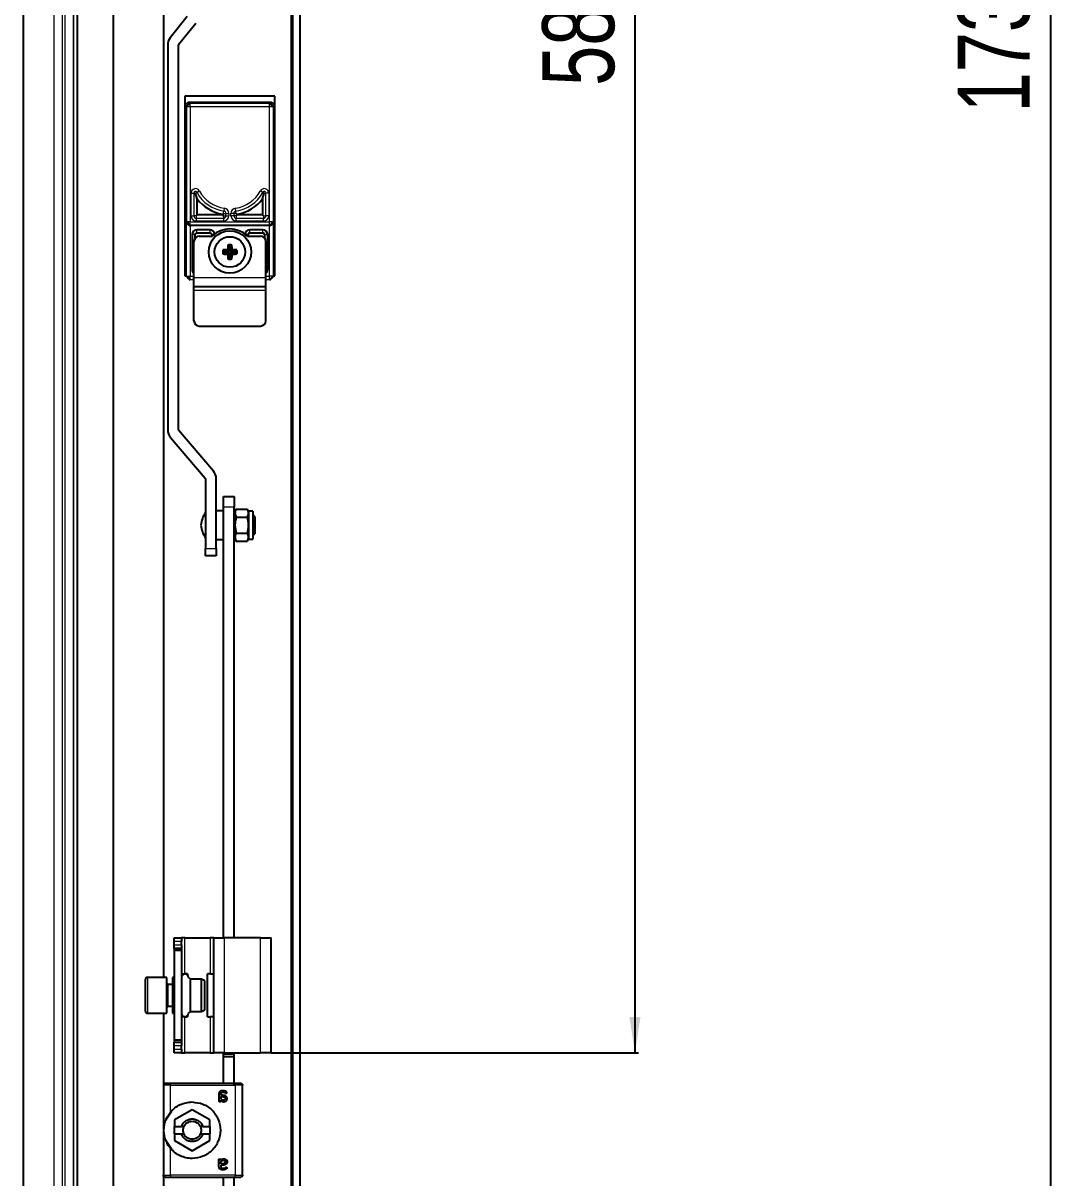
# Model space of a CAD drawing. Header units: millimetres. Extents: x -975 to 2049, y -1447 to 978.
# Drawn here: x 1762.1 to 2049.3, y -500.9 to -179.9 of the extents above; entities that cross this region are included whole.
import ezdxf

# ---------------------------------------------------------------- set-up
doc = ezdxf.new("R2010")
doc.units = ezdxf.units.MM
doc.layers.add('FORMAT', color=7, linetype='Continuous')
doc.styles.add('SLDTEXTSTYLE0', font='TXT', dxfattribs={"width": 0.75})
doc.dimstyles.new('SLDDIMSTYLE0', dxfattribs={"dimtxt": 20, "dimasz": 10, "dimexe": 0, "dimexo": 0.0625, "dimgap": 5, "dimtad": 2, "dimdec": 1, "dimrnd": 1e-09, "dimzin": 12, "dimdsep": 46, "dimtxsty": 'SLDTEXTSTYLE0', "dimsah": 1, "dimcen": 0.09, "dimadec": 0, "dimazin": 3, "dimtfac": 1, "dimtofl": 0, "dimtmove": 0, "dimatfit": 3, "dimfxl": 0, "dimfrac": 2, "dimtolj": 1, "dimtzin": 12, "dimarcsym": 0})

# ---------------------------------------------------------------- blocks, each defined once
blk = doc.blocks.new('_D_8')
at = {"layer": 'FORMAT'}
for p, q in [((1831.15, 690.82), (2048.76, 690.82)), ((2047.76, 690.82), (2047.76, -1041.18)), ((1831.15, -1041.18), (2048.76, -1041.18))]:
    blk.add_line(p, q, dxfattribs=at)
for points in [[(2047.76, 690.82), (2046.22, 680.82), (2049.29, 680.82)], [(2047.76, -1041.18), (2049.29, -1031.18), (2046.22, -1031.18)]]:
    blk.add_solid(points, dxfattribs=at)
at = {"layer": 'FORMAT', "insert": (2021.97, -204.74), "char_height": 20, "attachment_point": 1, "rotation": 90, "style": 'SLDTEXTSTYLE0'}
blk.add_mtext('1732', dxfattribs=at)
blk = doc.blocks.new('_D_11')
at = {"layer": 'FORMAT'}
for p, q in [((1831.15, 115.82), (1933.26, 115.82)), ((1932.26, 115.82), (1932.26, -466.18)), ((1831.15, -466.18), (1933.26, -466.18))]:
    blk.add_line(p, q, dxfattribs=at)
for points in [[(1932.26, 115.82), (1930.72, 105.82), (1933.8, 105.82)], [(1932.26, -466.18), (1933.8, -456.18), (1930.72, -456.18)]]:
    blk.add_solid(points, dxfattribs=at)
at = {"layer": 'FORMAT', "insert": (1906.48, -197.35), "char_height": 20, "attachment_point": 1, "rotation": 90, "style": 'SLDTEXTSTYLE0'}
blk.add_mtext('582', dxfattribs=at)

msp = doc.modelspace()

# ---------------------------------------------------------------- linework, layer by layer
at = {"color": 8, "linetype": 'Continuous', "lineweight": 18}
for p, q in [((1836.54, 799.72), (1836.54, -1150.08)), ((1776.04, 738.72), (1776.04, -1089.08)), ((1776.14, 738.82), (1776.14, -1089.18)), ((1773.04, 735.72), (1773.04, -1086.08)), ((1773.73, 736.41), (1773.73, -1086.77)), ((1770.73, 733.41), (1770.73, -1083.77)), ((1808.32, -201.86), (1808.62, -202.16)), ((1808.62, -202.16), (1830.66, -202.16)), ((1830.66, -202.16), (1830.96, -201.86)), ((1807.62, -203.16), (1807.32, -202.86)), ((1807.62, -235.18), (1807.62, -203.16)), ((1808.62, -203.16), (1808.62, -235.18)), ((1830.66, -203.16), (1808.62, -203.16)), ((1830.66, -235.18), (1830.66, -203.16)), ((1831.96, -202.86), (1831.66, -203.16)), ((1831.66, -203.16), (1831.66, -235.18)), ((1808.83, -233.48), (1808.83, -227.18)), ((1808.83, -227.18), (1809.63, -227.18)), ((1809.63, -227.18), (1809.63, -233.48)), ((1810.09, -227.18), (1809.63, -227.18)), ((1810.09, -227.18), (1810.5, -226.96)), ((1811.2, -226.58), (1810.5, -226.96)), ((1828.79, -226.96), (1828.08, -226.58)), ((1829.19, -227.18), (1828.79, -226.96)), ((1829.19, -227.18), (1829.65, -227.18)), ((1830.45, -227.18), (1829.65, -227.18)), ((1829.65, -233.48), (1829.65, -227.18)), ((1830.45, -227.18), (1830.45, -233.48)), ((1808.83, -233.48), (1809.63, -233.48)), ((1810.29, -233.48), (1809.63, -233.48)), ((1810.29, -233.48), (1810.29, -234.14)), ((1810.29, -234.14), (1810.29, -234.94)), ((1810.29, -234.14), (1817.89, -234.14)), ((1817.89, -232.81), (1817.98, -232.16)), ((1817.89, -232.81), (1818.55, -232.81)), ((1817.89, -233.48), (1817.89, -234.14)), ((1817.89, -233.48), (1818.55, -233.48)), ((1817.89, -234.14), (1817.89, -234.94)), ((1818.09, -231.36), (1817.98, -232.16)), ((1818.55, -232.81), (1819.35, -232.81)), ((1818.55, -233.48), (1818.55, -232.81)), ((1818.55, -233.48), (1819.35, -233.48)), ((1819.35, -232.81), (1819.35, -233.48)), ((1819.93, -233.48), (1819.93, -232.81)), ((1820.73, -232.81), (1819.93, -232.81)), ((1820.73, -233.48), (1819.93, -233.48)), ((1820.73, -232.81), (1820.73, -233.48)), ((1821.39, -232.81), (1820.73, -232.81)), ((1821.39, -233.48), (1820.73, -233.48)), ((1821.3, -232.16), (1821.19, -231.36)), ((1821.39, -232.81), (1821.3, -232.16)), ((1821.39, -233.48), (1821.39, -234.14)), ((1821.39, -234.94), (1821.39, -234.14)), ((1821.39, -234.14), (1828.99, -234.14)), ((1828.99, -233.48), (1828.99, -234.14)), ((1828.99, -233.48), (1829.65, -233.48)), ((1828.99, -234.94), (1828.99, -234.14)), ((1830.45, -233.48), (1829.65, -233.48)), ((1807.59, -235.18), (1807.62, -235.18)), ((1807.59, -250.23), (1807.59, -235.18)), ((1808.59, -236.18), (1808.59, -250.23)), ((1808.62, -235.18), (1830.66, -235.18)), ((1817.89, -234.94), (1810.29, -234.94)), ((1810.44, -238.25), (1810.44, -237.38)), ((1814.14, -238.25), (1814.14, -237.38)), ((1828.99, -234.94), (1821.39, -234.94)), ((1825.14, -238.25), (1825.14, -237.38)), ((1828.84, -238.25), (1828.84, -237.38)), ((1830.69, -250.23), (1830.69, -236.18)), ((1831.66, -235.18), (1831.69, -235.18)), ((1831.69, -235.18), (1831.69, -250.23)), ((1810.01, -238.68), (1809.14, -238.68)), ((1814.58, -238.68), (1815.25, -238.68)), ((1824.71, -238.68), (1824.03, -238.68)), ((1829.28, -238.68), (1830.14, -238.68)), ((1807.36, -250.46), (1807.59, -250.23)), ((1808.59, -250.23), (1809.64, -250.23)), ((1809.64, -248.38), (1809.14, -248.38)), ((1829.64, -248.38), (1830.14, -248.38)), ((1829.64, -250.23), (1830.69, -250.23)), ((1831.69, -250.23), (1831.92, -250.46)), ((1808.59, -251.23), (1808.36, -251.46)), ((1809.64, -251.23), (1808.59, -251.23)), ((1809.64, -250.63), (1829.64, -250.63)), ((1830.69, -251.23), (1829.64, -251.23)), ((1830.92, -251.46), (1830.69, -251.23)), ((1809.64, -254.13), (1829.64, -254.13)), ((1820.84, -314.48), (1817.84, -314.48)), ((1812.84, -325.98), (1815.84, -325.98)), ((1806.14, -435.18), (1804.14, -435.18)), ((1804.14, -436.18), (1806.14, -436.18)), ((1807.14, -444.18), (1807.14, -434.18)), ((1814.14, -434.18), (1814.14, -444.18)), ((1818.14, -466.18), (1818.14, -434.18)), ((1828.14, -466.18), (1828.14, -434.18)), ((1796.74, -445.18), (1796.74, -455.18)), ((1802.39, -447.18), (1802.39, -448.65)), ((1802.39, -448.65), (1802.39, -453.18)), ((1807.14, -466.18), (1807.14, -456.18)), ((1814.14, -456.18), (1814.14, -466.18)), ((1806.14, -464.18), (1804.14, -464.18)), ((1804.14, -465.18), (1806.14, -465.18)), ((1820.84, -466.64), (1817.84, -466.64)), ((1803.14, -482.62), (1803.14, -475.18)), ((1803.14, -475.18), (1821.14, -475.18)), ((1821.14, -475.18), (1821.14, -500.18)), ((1809.14, -490.18), (1809.14, -490.83)), ((1803.14, -500.18), (1803.14, -492.74)), ((1821.14, -500.18), (1803.14, -500.18))]:
    msp.add_line(p, q, dxfattribs=at)
at = {"color": 7, "linetype": 'Continuous', "lineweight": 25}
for p, q in [((1837.14, -1152.68), (1837.14, 802.32)), ((1839.14, -1152.68), (1839.14, 802.32)), ((1787.14, 769.32), (1787.14, -1119.68)), ((1777.14, 739.82), (1777.14, -1090.18)), ((1762.14, 724.82), (1762.14, -1075.18)), ((1801.14, 94.82), (1801.14, -445.18)), ((1807.8, -178.04), (1803.04, -184.01)), ((1805.38, -185.88), (1810.14, -179.91)), ((1802.34, -186), (1802.34, -292.98)), ((1805.34, -292.98), (1805.34, -186)), ((1832.14, -200.18), (1807.14, -200.18)), ((1807.14, -200.18), (1807.14, -250.18)), ((1808.32, -201.86), (1830.96, -201.86)), ((1832.14, -250.18), (1832.14, -200.18)), ((1807.32, -250.18), (1807.32, -202.86)), ((1831.96, -202.86), (1831.96, -250.18)), ((1810.54, -228.74), (1810.09, -227.18)), ((1828.74, -228.74), (1829.19, -227.18)), ((1810.54, -233.23), (1810.54, -228.74)), ((1828.74, -228.74), (1828.74, -233.23)), ((1810.54, -233.23), (1810.29, -233.48)), ((1817.64, -233.23), (1810.54, -233.23)), ((1817.64, -233.03), (1817.89, -232.81)), ((1817.64, -233.03), (1817.64, -233.23)), ((1817.64, -233.23), (1817.89, -233.48)), ((1821.64, -233.03), (1821.39, -232.81)), ((1821.64, -233.23), (1821.39, -233.48)), ((1821.64, -233.23), (1821.64, -233.03)), ((1828.74, -233.23), (1821.64, -233.23)), ((1828.74, -233.23), (1828.99, -233.48)), ((1808.61, -236.18), (1808.59, -236.18)), ((1808.62, -236.18), (1808.61, -236.18)), ((1830.66, -236.18), (1808.62, -236.18)), ((1814.14, -237.38), (1810.44, -237.38)), ((1828.84, -237.38), (1825.14, -237.38)), ((1830.67, -236.18), (1830.66, -236.18)), ((1830.69, -236.18), (1830.67, -236.18)), ((1809.14, -238.68), (1809.14, -248.38)), ((1809.64, -250.63), (1809.64, -240.63)), ((1810.01, -239.65), (1810.01, -238.68)), ((1810.44, -238.25), (1814.14, -238.25)), ((1811.14, -239.13), (1814.74, -239.13)), ((1814.58, -238.68), (1814.58, -239.13)), ((1824.54, -239.13), (1828.14, -239.13)), ((1824.71, -239.13), (1824.71, -238.68)), ((1825.14, -238.25), (1828.84, -238.25)), ((1829.28, -238.68), (1829.28, -239.65)), ((1829.64, -250.63), (1829.64, -240.63)), ((1830.14, -248.38), (1830.14, -238.68)), ((1818.08, -243.42), (1817.72, -242.98)), ((1818.08, -243.64), (1817.72, -244.08)), ((1819.53, -243.42), (1818.08, -243.42)), ((1818.08, -243.64), (1819.53, -243.64)), ((1819.53, -243.42), (1819.01, -242.9)), ((1819.53, -243.64), (1819.01, -244.16)), ((1819.53, -241.97), (1819.09, -241.61)), ((1819.53, -241.97), (1819.53, -243.42)), ((1819.53, -243.64), (1819.53, -245.09)), ((1819.75, -241.97), (1820.19, -241.61)), ((1819.75, -243.42), (1819.75, -241.97)), ((1819.75, -243.42), (1820.27, -242.9)), ((1821.2, -243.42), (1819.75, -243.42)), ((1819.75, -243.64), (1820.27, -244.16)), ((1819.75, -243.64), (1821.2, -243.64)), ((1819.75, -245.09), (1819.75, -243.64)), ((1821.2, -243.42), (1821.56, -242.98)), ((1821.2, -243.64), (1821.56, -244.08)), ((1819.53, -245.09), (1819.09, -245.45)), ((1819.75, -245.09), (1820.19, -245.45)), ((1807.14, -250.18), (1807.36, -250.18)), ((1831.92, -250.18), (1832.14, -250.18)), ((1809.64, -253.13), (1809.64, -250.63)), ((1809.64, -253.13), (1829.64, -253.13)), ((1809.64, -254.13), (1809.64, -253.13)), ((1829.64, -253.13), (1829.64, -250.63)), ((1829.64, -254.13), (1829.64, -253.13)), ((1809.64, -262.63), (1809.64, -254.13)), ((1829.64, -262.63), (1829.64, -254.13)), ((1811.14, -264.13), (1828.14, -264.13)), ((1803.1, -295.06), (1812.79, -306.42)), ((1815.08, -304.48), (1805.39, -293.11)), ((1812.84, -306.55), (1812.84, -325.98)), ((1815.84, -325.98), (1815.84, -306.55)), ((1817.84, -311.48), (1820.84, -311.48)), ((1817.84, -314.48), (1817.84, -311.48)), ((1817.84, -434.18), (1817.84, -314.48)), ((1820.84, -311.48), (1820.84, -314.48)), ((1820.84, -434.18), (1820.84, -314.48)), ((1817.84, -315.48), (1815.84, -315.48)), ((1821.04, -316.53), (1820.84, -316.53)), ((1821.39, -315.03), (1821.04, -315.63)), ((1821.04, -315.63), (1821.04, -323.33)), ((1821.39, -315.03), (1824.49, -315.03)), ((1821.39, -317.26), (1824.49, -317.26)), ((1824.84, -315.63), (1824.49, -315.03)), ((1826.04, -315.63), (1824.84, -315.63)), ((1824.84, -315.63), (1824.84, -323.33)), ((1826.04, -315.63), (1826.04, -323.33)), ((1826.54, -317.03), (1826.04, -316.53)), ((1826.54, -317.03), (1826.54, -321.93)), ((1815.84, -323.48), (1817.84, -323.48)), ((1820.84, -322.43), (1821.04, -322.43)), ((1821.04, -323.33), (1821.39, -323.93)), ((1821.39, -321.71), (1824.49, -321.71)), ((1821.39, -323.93), (1824.49, -323.93)), ((1824.49, -323.93), (1824.84, -323.33)), ((1824.84, -323.33), (1826.04, -323.33)), ((1826.04, -322.43), (1826.54, -321.93)), ((1812.84, -327.98), (1812.84, -325.98)), ((1815.84, -325.98), (1815.84, -327.98)), ((1815.84, -327.98), (1812.84, -327.98)), ((1804.14, -434.18), (1806.14, -434.18)), ((1804.14, -435.18), (1804.14, -434.18)), ((1804.14, -436.18), (1804.14, -435.18)), ((1804.14, -437.18), (1804.14, -436.18)), ((1806.14, -434.18), (1806.14, -435.18)), ((1807.14, -434.18), (1806.14, -434.18)), ((1806.14, -436.18), (1806.14, -435.18)), ((1806.14, -436.18), (1806.14, -437.18)), ((1807.14, -434.18), (1814.14, -434.18)), ((1815.14, -434.18), (1814.14, -434.18)), ((1815.14, -434.18), (1818.14, -434.18)), ((1815.14, -466.18), (1815.14, -434.18)), ((1828.14, -434.18), (1818.14, -434.18)), ((1828.14, -434.18), (1831.14, -434.18)), ((1831.14, -466.18), (1831.14, -434.18)), ((1806.14, -437.18), (1804.14, -437.18)), ((1804.14, -437.18), (1804.14, -437.68)), ((1806.14, -437.68), (1804.14, -437.68)), ((1804.14, -437.68), (1804.14, -462.68)), ((1806.14, -437.18), (1806.14, -437.68)), ((1806.14, -437.68), (1806.14, -462.68)), ((1796.14, -454.58), (1796.14, -445.78)), ((1802.14, -445.18), (1796.74, -445.18)), ((1802.14, -455.18), (1802.14, -445.18)), ((1804.14, -445.18), (1803.64, -445.18)), ((1803.64, -445.18), (1803.64, -446.39)), ((1806.14, -444.18), (1807.14, -444.18)), ((1807.84, -444.18), (1807.14, -444.18)), ((1807.84, -444.18), (1807.84, -444.63)), ((1811.77, -445.68), (1808.64, -445.68)), ((1808.64, -454.68), (1808.64, -445.68)), ((1812.64, -446.18), (1811.77, -445.68)), ((1811.77, -454.68), (1811.77, -445.68)), ((1812.64, -454.18), (1812.64, -446.18)), ((1813.44, -456.18), (1813.44, -444.18)), ((1814.14, -444.18), (1813.44, -444.18)), ((1814.14, -444.18), (1815.14, -444.18)), ((1803.64, -447.18), (1802.39, -447.18)), ((1803.64, -446.39), (1803.64, -455.18)), ((1796.74, -455.18), (1802.14, -455.18)), ((1801.14, -455.18), (1801.14, -475.01)), ((1802.39, -453.18), (1803.64, -453.18)), ((1803.64, -455.18), (1804.14, -455.18)), ((1807.84, -455.73), (1807.84, -456.18)), ((1808.64, -454.68), (1811.77, -454.68)), ((1811.77, -454.68), (1812.64, -454.18)), ((1807.14, -456.18), (1806.14, -456.18)), ((1807.14, -456.18), (1807.84, -456.18)), ((1813.44, -456.18), (1814.14, -456.18)), ((1815.14, -456.18), (1814.14, -456.18)), ((1806.14, -462.68), (1804.14, -462.68)), ((1804.14, -462.68), (1804.14, -463.18)), ((1804.14, -464.18), (1804.14, -463.18)), ((1804.14, -463.18), (1806.14, -463.18)), ((1804.14, -465.18), (1804.14, -464.18)), ((1804.14, -466.18), (1804.14, -465.18)), ((1806.14, -462.68), (1806.14, -463.18)), ((1806.14, -463.18), (1806.14, -464.18)), ((1806.14, -465.18), (1806.14, -464.18)), ((1806.14, -465.18), (1806.14, -466.18)), ((1806.14, -466.18), (1804.14, -466.18)), ((1806.14, -466.18), (1807.14, -466.18)), ((1814.14, -466.18), (1807.14, -466.18)), ((1814.14, -466.18), (1815.14, -466.18)), ((1818.14, -466.18), (1815.14, -466.18)), ((1817.84, -466.64), (1817.84, -466.18)), ((1817.84, -467.14), (1817.84, -466.64)), ((1817.84, -467.14), (1820.84, -467.14)), ((1817.84, -474.68), (1817.84, -467.14)), ((1818.14, -466.18), (1828.14, -466.18)), ((1820.84, -466.64), (1820.84, -466.18)), ((1820.84, -467.14), (1820.84, -466.64)), ((1820.84, -474.98), (1820.84, -467.14)), ((1831.14, -466.18), (1828.14, -466.18)), ((1821.14, -474.68), (1803.14, -474.68)), ((1821.74, -474.68), (1821.49, -474.68)), ((1801.14, -475.18), (1801.14, -500.18)), ((1816.58, -477.72), (1816.58, -479.59)), ((1817.11, -477.97), (1817.11, -477.76)), ((1817.49, -477.97), (1817.11, -477.97)), ((1823.14, -500.18), (1823.14, -475.18)), ((1817.04, -479.59), (1817.04, -479.31)), ((1817.11, -478.33), (1817.54, -478.33)), ((1817.11, -478.92), (1817.11, -478.33)), ((1801.97, -484.55), (1803.48, -482.3)), ((1809.14, -481.97), (1804.19, -484.82)), ((1814.09, -484.82), (1809.14, -481.97)), ((1804.19, -484.82), (1804.19, -486.68)), ((1804.19, -486.68), (1806.15, -486.68)), ((1804.19, -488.68), (1804.19, -486.68)), ((1806.85, -486.68), (1806.15, -486.68)), ((1812.13, -486.68), (1811.43, -486.68)), ((1812.13, -486.68), (1814.09, -486.68)), ((1814.09, -486.68), (1814.09, -484.82)), ((1814.09, -486.68), (1814.09, -488.68)), ((1803.48, -493.06), (1801.97, -490.81)), ((1804.19, -488.68), (1804.19, -490.54)), ((1804.19, -488.68), (1806.15, -488.68)), ((1804.19, -490.54), (1809.14, -493.4)), ((1806.15, -488.68), (1806.85, -488.68)), ((1809.14, -493.4), (1814.09, -490.54)), ((1811.43, -488.68), (1812.13, -488.68)), ((1812.13, -488.68), (1814.09, -488.68)), ((1814.09, -490.54), (1814.09, -488.68)), ((1816.58, -497.64), (1816.58, -495.77)), ((1817.04, -495.77), (1817.04, -496.05)), ((1817.11, -497.03), (1817.11, -496.45)), ((1817.54, -497.03), (1817.11, -497.03)), ((1817.49, -497.39), (1817.11, -497.39)), ((1817.11, -497.39), (1817.11, -497.61)), ((1801.14, -500.36), (1801.14, -1020.18)), ((1803.14, -500.68), (1821.14, -500.68)), ((1817.84, -1009.18), (1817.84, -500.68)), ((1820.84, -1009.18), (1820.84, -500.68)), ((1821.49, -500.68), (1821.74, -500.68))]:
    msp.add_line(p, q, dxfattribs=at)
for radius in [5.9, 4.25]:
    msp.add_circle((1819.64, -243.53), radius, dxfattribs=at)
for centre, radius, start, end in [((1805.54, -186), 3.2, 141.4416, 180), ((1805.54, -186), 0.2, 141.4416, 180), ((1819.34, -222.21), 10.95, 216.5958, 261.061), ((1819.94, -222.21), 10.95, 278.939, 323.4042), ((1810.44, -238.68), 1.3, 90, 180), ((1814.14, -238.68), 1.3, 6.3593, 90), ((1819.64, -244.13), 7, 45.5847, 134.4153), ((1825.14, -238.68), 1.3, 90, 173.6407), ((1828.84, -238.68), 1.3, 0, 90), ((1811.14, -240.63), 1.5, 90, 180), ((1810.44, -238.68), 0.435, 90, 180), ((1814.14, -238.68), 0.435, 0, 90), ((1825.14, -238.68), 0.435, 90, 180), ((1828.14, -240.63), 1.5, 0, 90), ((1828.84, -238.68), 0.435, 0, 90), ((1819.64, -243.53), 2, 164.1146, 195.8854), ((1819.57, -261.61), 18.72, 91.7249, 95.6832), ((1819.64, -243.53), 1.56, 175.8165, 184.1835), ((1837.72, -243.46), 18.72, 174.3168, 178.2751), ((1819.64, -243.53), 2, 74.1146, 105.8854), ((1819.64, -243.53), 1.56, 85.8165, 94.1835), ((1801.56, -243.46), 18.72, 1.7249, 5.6832), ((1819.71, -261.61), 18.72, 84.3168, 88.2751), ((1819.64, -243.53), 1.56, 355.8165, 4.1835), ((1819.64, -243.53), 2, 344.1146, 15.8854), ((1819.57, -225.45), 18.72, 264.3168, 268.2751), ((1837.72, -243.6), 18.72, 181.7249, 185.6832), ((1819.64, -243.53), 2, 254.1146, 285.8854), ((1819.64, -243.53), 1.56, 265.8165, 274.1835), ((1801.56, -243.6), 18.72, 354.3168, 358.2751), ((1819.71, -225.45), 18.72, 271.7249, 275.6832), ((1810.44, -248.38), 1.3, 180, 232.0201), ((1828.84, -248.38), 1.3, 307.9799, 0), ((1811.14, -262.63), 1.5, 180, 270), ((1828.14, -262.63), 1.5, 270, 0), ((1805.54, -292.98), 3.2, 180, 220.4367), ((1805.54, -292.98), 0.2, 180, 220.4367), ((1812.64, -306.55), 3.2, 0, 40.4367), ((1812.64, -306.55), 0.2, 0, 40.4367), ((1819.48, -320.44), 8, 146.1291, 173.1181), ((1819.48, -318.52), 8, 186.8819, 213.8709), ((1796.74, -445.78), 0.6, 90, 180), ((1802.39, -446.93), 0.25, 180, 270), ((1796.74, -454.58), 0.6, 180, 270), ((1802.39, -453.43), 0.25, 90, 180)]:
    msp.add_arc(centre, radius, start, end, dxfattribs=at)
at = {"color": 8, "linetype": 'Continuous', "lineweight": 18}
for centre, radius, start, end in [((1810.09, -227.18), 1.26, 28.2631, 180), ((1810.09, -227.18), 0.46, 28.2631, 180), ((1819.34, -222.21), 10.04, 208.2631, 262.2213), ((1819.34, -222.21), 9.24, 208.2631, 262.2213), ((1819.94, -222.21), 9.24, 277.7787, 331.7369), ((1819.94, -222.21), 10.04, 277.7787, 331.7369), ((1829.19, -227.18), 1.26, 0, 151.7369), ((1829.19, -227.18), 0.46, 0, 151.7369), ((1810.29, -233.48), 1.46, 180, 270), ((1810.29, -233.48), 0.66, 180, 270), ((1817.89, -233.48), 1.46, 270, 0), ((1817.89, -233.48), 0.66, 270, 0), ((1817.89, -232.81), 0.66, 0, 82.2213), ((1817.89, -232.81), 1.46, 0, 82.2213), ((1821.39, -232.81), 1.46, 97.7787, 180), ((1821.39, -233.48), 1.46, 180, 270), ((1821.39, -232.81), 0.66, 97.7787, 180), ((1821.39, -233.48), 0.66, 180, 270), ((1828.99, -233.48), 1.46, 270, 0), ((1828.99, -233.48), 0.66, 270, 0)]:
    msp.add_arc(centre, radius, start, end, dxfattribs=at)
at = {"color": 7, "linetype": 'Continuous', "lineweight": 25}
for points, knots in [([(1807.32, -202.86), (1807.33, -202.84), (1807.34, -202.71), (1807.47, -202.49), (1807.68, -202.23), (1807.92, -202.02), (1808.12, -201.92), (1808.23, -201.87), (1808.29, -201.87), (1808.32, -201.86)], [0, 0, 0, 0, 0.0566974, 0.2503517, 0.4998638, 0.7488693, 0.8744535, 0.9435148, 1, 1, 1, 1]), ([(1830.96, -201.86), (1830.99, -201.87), (1831.11, -201.88), (1831.33, -202.01), (1831.6, -202.22), (1831.8, -202.46), (1831.9, -202.66), (1831.95, -202.77), (1831.96, -202.84), (1831.96, -202.86)], [0, 0, 0, 0, 0.056697, 0.250352, 0.499864, 0.748869, 0.874453, 0.943515, 1, 1, 1, 1]), ([(1807.59, -235.18), (1807.6, -235.23), (1807.64, -235.44), (1807.88, -235.73), (1808.15, -235.98), (1808.36, -236.1), (1808.49, -236.16), (1808.56, -236.18), (1808.59, -236.18)], [0, 0, 0, 0, 0.125207, 0.499639, 0.74848, 0.874099, 0.946251, 1, 1, 1, 1]), ([(1830.66, -236.18), (1830.69, -236.18), (1830.75, -236.17), (1830.87, -236.13), (1831.06, -236.02), (1831.2, -235.9), (1831.29, -235.81)], [0, 0, 0, 0, 0.124863, 0.249962, 0.500073, 1, 1, 1, 1]), ([(1830.69, -236.18), (1830.72, -236.17), (1830.87, -236.15), (1831.1, -236), (1831.36, -235.77), (1831.55, -235.54), (1831.66, -235.34), (1831.68, -235.23), (1831.69, -235.18)], [0, 0, 0, 0, 0.053741, 0.2506254, 0.4994286, 0.749504, 0.8748127, 1, 1, 1, 1]), ([(1821.39, -315.03), (1821.21, -315.43), (1820.87, -316.17), (1821.22, -316.91), (1821.39, -317.26)], [0, 0, 0, 0, 0.534707, 1, 1, 1, 1]), ([(1821.39, -317.26), (1821.21, -318.01), (1820.87, -319.49), (1821.22, -320.98), (1821.39, -321.71)], [0, 0, 0, 0, 0.508481, 1, 1, 1, 1]), ([(1824.49, -317.26), (1824.67, -316.86), (1825.01, -316.11), (1824.66, -315.38), (1824.49, -315.03)], [0, 0, 0, 0, 0.534707, 1, 1, 1, 1]), ([(1824.49, -321.71), (1824.67, -320.95), (1825.01, -319.47), (1824.66, -317.98), (1824.49, -317.26)], [0, 0, 0, 0, 0.508481, 1, 1, 1, 1]), ([(1821.39, -321.71), (1821.21, -322.1), (1820.87, -322.85), (1821.22, -323.59), (1821.39, -323.93)], [0, 0, 0, 0, 0.534707, 1, 1, 1, 1]), ([(1824.49, -323.93), (1824.67, -323.53), (1825.01, -322.79), (1824.66, -322.05), (1824.49, -321.71)], [0, 0, 0, 0, 0.534707, 1, 1, 1, 1]), ([(1808.64, -445.68), (1808.47, -445.53), (1808.12, -445.22), (1807.92, -444.65), (1807.56, -444.35), (1807.22, -444.22), (1806.86, -444.25), (1806.51, -444.44), (1806.26, -444.8), (1806.18, -445.1), (1806.14, -445.25)], [0, 0, 0, 0, 0.185676, 0.371025, 0.466937, 0.562172, 0.656347, 0.751553, 0.873842, 1, 1, 1, 1]), ([(1806.14, -455.11), (1806.18, -455.26), (1806.26, -455.56), (1806.51, -455.92), (1806.86, -456.11), (1807.22, -456.14), (1807.56, -456.01), (1807.92, -455.71), (1808.12, -455.14), (1808.47, -454.83), (1808.64, -454.68)], [0, 0, 0, 0, 0.126158, 0.248447, 0.343653, 0.437828, 0.533063, 0.628975, 0.814324, 1, 1, 1, 1]), ([(1817.69, -476.68), (1817.55, -476.69), (1817.32, -476.7), (1817.04, -476.79), (1816.86, -476.91), (1816.71, -477.08), (1816.6, -477.35), (1816.59, -477.58), (1816.58, -477.72)], [0, 0, 0, 0, 0.250089, 0.382495, 0.500259, 0.622163, 0.750133, 1, 1, 1, 1]), ([(1817.11, -477.76), (1817.12, -477.67), (1817.12, -477.53), (1817.18, -477.36), (1817.25, -477.25), (1817.36, -477.17), (1817.48, -477.12), (1817.62, -477.1), (1817.71, -477.09), (1817.75, -477.09)], [0, 0, 0, 0, 0.250023, 0.382539, 0.499802, 0.620838, 0.749652, 0.874777, 1, 1, 1, 1]), ([(1818.88, -478.9), (1818.87, -478.82), (1818.86, -478.66), (1818.77, -478.44), (1818.61, -478.27), (1818.35, -478.1), (1817.96, -477.99), (1817.65, -477.98), (1817.49, -477.97)], [0, 0, 0, 0, 0.125049, 0.249886, 0.370856, 0.49982, 0.749609, 1, 1, 1, 1]), ([(1818.76, -477.18), (1818.76, -477.12), (1818.76, -477.04), (1818.69, -476.95), (1818.56, -476.86), (1818.23, -476.73), (1817.91, -476.7), (1817.69, -476.68)], [0, 0, 0, 0, 0.124693, 0.187182, 0.249773, 0.500039, 1, 1, 1, 1]), ([(1817.75, -477.09), (1817.91, -477.11), (1818.15, -477.14), (1818.41, -477.26), (1818.53, -477.33), (1818.6, -477.37), (1818.64, -477.38), (1818.66, -477.39)], [0, 0, 0, 0, 0.4987, 0.749508, 0.874949, 0.946783, 1, 1, 1, 1]), ([(1818.66, -477.39), (1818.67, -477.39), (1818.68, -477.38), (1818.7, -477.37), (1818.72, -477.36), (1818.73, -477.34), (1818.75, -477.3), (1818.76, -477.26), (1818.76, -477.21), (1818.76, -477.19), (1818.76, -477.18)], [0, 0, 0, 0, 0.128825, 0.180169, 0.243397, 0.36986, 0.499864, 0.749649, 0.843476, 1, 1, 1, 1]), ([(1816.58, -479.59), (1816.58, -479.6), (1816.58, -479.62), (1816.6, -479.64), (1816.62, -479.66), (1816.7, -479.68), (1816.77, -479.68), (1816.81, -479.68)], [0, 0, 0, 0, 0.124881, 0.183376, 0.250934, 0.500336, 1, 1, 1, 1]), ([(1816.81, -479.68), (1816.86, -479.68), (1816.92, -479.68), (1817, -479.66), (1817.03, -479.64), (1817.04, -479.62), (1817.04, -479.6), (1817.04, -479.59)], [0, 0, 0, 0, 0.499718, 0.749437, 0.810587, 0.875078, 1, 1, 1, 1]), ([(1817.04, -479.31), (1817.16, -479.42), (1817.35, -479.59), (1817.63, -479.7), (1817.79, -479.74), (1817.87, -479.74), (1817.92, -479.74)], [0, 0, 0, 0, 0.499113, 0.749325, 0.874665, 1, 1, 1, 1]), ([(1817.83, -479.33), (1817.76, -479.32), (1817.62, -479.31), (1817.36, -479.18), (1817.21, -479.02), (1817.11, -478.92)], [0, 0, 0, 0, 0.249939, 0.499864, 1, 1, 1, 1]), ([(1817.54, -478.33), (1817.64, -478.33), (1817.82, -478.34), (1818.05, -478.4), (1818.19, -478.49), (1818.29, -478.59), (1818.34, -478.72), (1818.34, -478.81), (1818.35, -478.86)], [0, 0, 0, 0, 0.279652, 0.500248, 0.629485, 0.750186, 0.875763, 1, 1, 1, 1]), ([(1818.35, -478.86), (1818.34, -478.92), (1818.33, -479.02), (1818.27, -479.14), (1818.2, -479.21), (1818.12, -479.27), (1818.03, -479.3), (1817.93, -479.32), (1817.87, -479.33), (1817.83, -479.33)], [0, 0, 0, 0, 0.249168, 0.373635, 0.49939, 0.619394, 0.749656, 0.87477, 1, 1, 1, 1]), ([(1817.92, -479.74), (1818.04, -479.73), (1818.22, -479.72), (1818.45, -479.64), (1818.6, -479.54), (1818.72, -479.41), (1818.85, -479.2), (1818.86, -479.02), (1818.88, -478.9)], [0, 0, 0, 0, 0.25007, 0.379181, 0.500499, 0.62417, 0.750842, 1, 1, 1, 1]), ([(1803.14, -492.74), (1802.85, -492.36), (1802.28, -491.61), (1801.73, -490.36), (1801.38, -489.08), (1801.25, -487.68), (1801.38, -486.28), (1801.73, -485), (1802.29, -483.75), (1802.86, -483), (1803.14, -482.62)], [0, 0, 0, 0, 0.125762, 0.25037, 0.375307, 0.500139, 0.62481, 0.749763, 0.874888, 1, 1, 1, 1]), ([(1816.58, -495.77), (1816.58, -495.76), (1816.58, -495.74), (1816.6, -495.73), (1816.62, -495.7), (1816.7, -495.68), (1816.77, -495.68), (1816.81, -495.68)], [0, 0, 0, 0, 0.124884, 0.186377, 0.250914, 0.500322, 1, 1, 1, 1]), ([(1816.81, -495.68), (1816.86, -495.68), (1816.92, -495.68), (1816.98, -495.7), (1817.01, -495.71), (1817.03, -495.72), (1817.04, -495.74), (1817.04, -495.76), (1817.04, -495.77)], [0, 0, 0, 0, 0.499162, 0.644242, 0.749698, 0.813605, 0.875217, 1, 1, 1, 1]), ([(1817.04, -496.05), (1817.16, -495.94), (1817.35, -495.77), (1817.67, -495.64), (1817.83, -495.63), (1817.92, -495.62)], [0, 0, 0, 0, 0.499364, 0.749701, 1, 1, 1, 1]), ([(1817.11, -496.45), (1817.21, -496.34), (1817.36, -496.18), (1817.59, -496.07), (1817.73, -496.04), (1817.8, -496.04), (1817.83, -496.03)], [0, 0, 0, 0, 0.499765, 0.749504, 0.874771, 1, 1, 1, 1]), ([(1818.88, -496.47), (1818.87, -496.5), (1818.87, -496.58), (1818.84, -496.74), (1818.77, -496.92), (1818.61, -497.1), (1818.34, -497.26), (1817.96, -497.37), (1817.65, -497.38), (1817.49, -497.39)], [0, 0, 0, 0, 0.062637, 0.125278, 0.250072, 0.374841, 0.499994, 0.749696, 1, 1, 1, 1]), ([(1818.35, -496.5), (1818.34, -496.55), (1818.34, -496.64), (1818.29, -496.77), (1818.19, -496.87), (1818.05, -496.96), (1817.82, -497.02), (1817.64, -497.03), (1817.54, -497.03)], [0, 0, 0, 0, 0.1244465, 0.2497948, 0.3699999, 0.4997343, 0.7199319, 1, 1, 1, 1]), ([(1817.83, -496.03), (1817.9, -496.04), (1818, -496.04), (1818.12, -496.09), (1818.2, -496.15), (1818.27, -496.22), (1818.32, -496.31), (1818.34, -496.41), (1818.35, -496.47), (1818.35, -496.5)], [0, 0, 0, 0, 0.249623, 0.37714, 0.499734, 0.62273, 0.749812, 0.874876, 1, 1, 1, 1]), ([(1817.92, -495.62), (1818.04, -495.63), (1818.22, -495.64), (1818.45, -495.73), (1818.6, -495.82), (1818.72, -495.95), (1818.85, -496.16), (1818.86, -496.34), (1818.88, -496.47)], [0, 0, 0, 0, 0.25007, 0.379559, 0.500499, 0.624556, 0.750843, 1, 1, 1, 1]), ([(1817.69, -498.68), (1817.62, -498.68), (1817.47, -498.68), (1817.25, -498.64), (1817.04, -498.57), (1816.85, -498.45), (1816.71, -498.28), (1816.6, -498.01), (1816.59, -497.79), (1816.58, -497.64)], [0, 0, 0, 0, 0.125255, 0.250437, 0.383066, 0.500493, 0.622629, 0.75025, 1, 1, 1, 1]), ([(1817.11, -497.61), (1817.11, -497.65), (1817.11, -497.74), (1817.14, -497.87), (1817.18, -498), (1817.25, -498.11), (1817.36, -498.19), (1817.53, -498.26), (1817.66, -498.27), (1817.75, -498.27)], [0, 0, 0, 0, 0.125295, 0.250514, 0.383518, 0.50035, 0.621938, 0.750243, 1, 1, 1, 1]), ([(1818.76, -498.18), (1818.76, -498.21), (1818.76, -498.26), (1818.74, -498.35), (1818.69, -498.41), (1818.56, -498.5), (1818.23, -498.63), (1817.91, -498.66), (1817.69, -498.68)], [0, 0, 0, 0, 0.062686, 0.125173, 0.187628, 0.250185, 0.500314, 1, 1, 1, 1]), ([(1817.75, -498.27), (1817.91, -498.26), (1818.22, -498.23), (1818.48, -498.02), (1818.64, -497.98), (1818.66, -497.97)], [0, 0, 0, 0, 0.498852, 0.946609, 1, 1, 1, 1]), ([(1818.66, -497.97), (1818.67, -497.98), (1818.68, -497.98), (1818.7, -497.99), (1818.72, -498), (1818.73, -498.03), (1818.76, -498.09), (1818.76, -498.14), (1818.76, -498.18)], [0, 0, 0, 0, 0.13107, 0.182437, 0.243796, 0.371388, 0.500442, 1, 1, 1, 1])]:
    msp.add_open_spline(points, degree=3, knots=knots, dxfattribs=at)
at = {"color": 8, "linetype": 'Continuous', "lineweight": 18}
for points, knots in [([(1808.62, -202.16), (1808.59, -202.17), (1808.53, -202.17), (1808.41, -202.22), (1808.22, -202.32), (1808.08, -202.45), (1807.99, -202.53)], [0, 0, 0, 0, 0.124863, 0.249962, 0.500073, 1, 1, 1, 1]), ([(1808.62, -202.54), (1808.62, -202.45), (1808.62, -202.33), (1808.62, -202.22), (1808.62, -202.17), (1808.62, -202.17), (1808.62, -202.16)], [0, 0, 0, 0, 0.499933, 0.750044, 0.87514, 1, 1, 1, 1]), ([(1830.66, -202.54), (1830.66, -202.43), (1830.66, -202.29), (1830.66, -202.18), (1830.66, -202.17), (1830.66, -202.16)], [0, 0, 0, 0, 0.633094, 0.851999, 1, 1, 1, 1]), ([(1831.29, -202.53), (1831.2, -202.45), (1831.06, -202.32), (1830.87, -202.22), (1830.75, -202.17), (1830.69, -202.17), (1830.66, -202.16)], [0, 0, 0, 0, 0.4999316, 0.750046, 0.8751428, 1, 1, 1, 1]), ([(1807.99, -202.53), (1807.91, -202.63), (1807.78, -202.76), (1807.68, -202.95), (1807.63, -203.07), (1807.63, -203.13), (1807.62, -203.16)], [0, 0, 0, 0, 0.499932, 0.750046, 0.875143, 1, 1, 1, 1]), ([(1808, -203.16), (1807.89, -203.16), (1807.75, -203.16), (1807.64, -203.16), (1807.63, -203.16), (1807.62, -203.16)], [0, 0, 0, 0, 0.633094, 0.851999, 1, 1, 1, 1]), ([(1807.99, -202.53), (1808, -202.54), (1808.01, -202.55), (1808.08, -202.62), (1808.1, -202.64)], [0, 0, 0, 0, 0.584601, 1, 1, 1, 1]), ([(1808, -203.16), (1808, -203.06), (1808.01, -202.87), (1808.08, -202.71), (1808.1, -202.64)], [0, 0, 0, 0, 0.584782, 1, 1, 1, 1]), ([(1808.62, -203.16), (1808.59, -203.16), (1808.5, -203.16), (1808.27, -203.16), (1808.11, -203.16), (1808, -203.16)], [0, 0, 0, 0, 0.148001, 0.366906, 1, 1, 1, 1]), ([(1808.62, -202.54), (1808.51, -202.54), (1808.33, -202.55), (1808.17, -202.62), (1808.1, -202.64)], [0, 0, 0, 0, 0.584782, 1, 1, 1, 1]), ([(1808.62, -203.16), (1808.62, -203.13), (1808.62, -203.07), (1808.62, -202.96), (1808.62, -202.77), (1808.62, -202.63), (1808.62, -202.54)], [0, 0, 0, 0, 0.124527, 0.250035, 0.500121, 1, 1, 1, 1]), ([(1830.66, -203.16), (1830.66, -203.13), (1830.66, -203.04), (1830.66, -202.81), (1830.66, -202.65), (1830.66, -202.54)], [0, 0, 0, 0, 0.148001, 0.3669064, 1, 1, 1, 1]), ([(1830.66, -202.54), (1830.77, -202.54), (1830.95, -202.55), (1831.11, -202.62), (1831.18, -202.64)], [0, 0, 0, 0, 0.584782, 1, 1, 1, 1]), ([(1831.28, -203.16), (1831.17, -203.16), (1831.01, -203.16), (1830.78, -203.16), (1830.69, -203.16), (1830.66, -203.16)], [0, 0, 0, 0, 0.633094, 0.851999, 1, 1, 1, 1]), ([(1831.29, -202.53), (1831.28, -202.54), (1831.27, -202.55), (1831.21, -202.62), (1831.18, -202.64)], [0, 0, 0, 0, 0.584601, 1, 1, 1, 1]), ([(1831.28, -203.16), (1831.28, -203.06), (1831.27, -202.87), (1831.21, -202.71), (1831.18, -202.64)], [0, 0, 0, 0, 0.584782, 1, 1, 1, 1]), ([(1831.66, -203.16), (1831.65, -203.16), (1831.64, -203.16), (1831.53, -203.16), (1831.39, -203.16), (1831.28, -203.16)], [0, 0, 0, 0, 0.148001, 0.366906, 1, 1, 1, 1]), ([(1831.66, -203.16), (1831.65, -203.13), (1831.65, -203.07), (1831.6, -202.95), (1831.5, -202.76), (1831.37, -202.63), (1831.29, -202.53)], [0, 0, 0, 0, 0.124863, 0.249962, 0.500073, 1, 1, 1, 1]), ([(1808, -235.18), (1807.91, -235.18), (1807.79, -235.18), (1807.68, -235.18), (1807.63, -235.18), (1807.63, -235.18), (1807.62, -235.18)], [0, 0, 0, 0, 0.49988, 0.749964, 0.875473, 1, 1, 1, 1]), ([(1807.99, -235.81), (1807.89, -235.69), (1807.75, -235.53), (1807.64, -235.31), (1807.63, -235.22), (1807.62, -235.18)], [0, 0, 0, 0, 0.633497, 0.852215, 1, 1, 1, 1]), ([(1807.99, -235.81), (1808, -235.81), (1808.01, -235.8), (1808.07, -235.73), (1808.1, -235.7)], [0, 0, 0, 0, 0.5850478, 1, 1, 1, 1]), ([(1808.62, -236.18), (1808.59, -236.18), (1808.5, -236.17), (1808.27, -236.06), (1808.11, -235.92), (1807.99, -235.81)], [0, 0, 0, 0, 0.147785, 0.366503, 1, 1, 1, 1]), ([(1808.62, -235.18), (1808.59, -235.18), (1808.53, -235.18), (1808.42, -235.18), (1808.23, -235.18), (1808.09, -235.18), (1808, -235.18)], [0, 0, 0, 0, 0.124527, 0.250035, 0.500121, 1, 1, 1, 1]), ([(1808, -235.18), (1808, -235.29), (1808.01, -235.48), (1808.07, -235.64), (1808.1, -235.7)], [0, 0, 0, 0, 0.585225, 1, 1, 1, 1]), ([(1808.62, -235.81), (1808.51, -235.81), (1808.33, -235.8), (1808.17, -235.73), (1808.1, -235.7)], [0, 0, 0, 0, 0.585048, 1, 1, 1, 1]), ([(1808.62, -235.81), (1808.62, -235.72), (1808.62, -235.58), (1808.62, -235.39), (1808.62, -235.27), (1808.62, -235.21), (1808.62, -235.18)], [0, 0, 0, 0, 0.4998775, 0.7499648, 0.8754836, 1, 1, 1, 1]), ([(1808.62, -236.18), (1808.62, -236.18), (1808.62, -236.17), (1808.62, -236.13), (1808.62, -236.02), (1808.62, -235.9), (1808.62, -235.81)], [0, 0, 0, 0, 0.124863, 0.249962, 0.500073, 1, 1, 1, 1]), ([(1830.66, -235.81), (1830.66, -235.69), (1830.66, -235.53), (1830.66, -235.31), (1830.66, -235.22), (1830.66, -235.18)], [0, 0, 0, 0, 0.633497, 0.852215, 1, 1, 1, 1]), ([(1831.28, -235.18), (1831.19, -235.18), (1831.06, -235.18), (1830.87, -235.18), (1830.75, -235.18), (1830.69, -235.18), (1830.66, -235.18)], [0, 0, 0, 0, 0.49988, 0.749964, 0.875473, 1, 1, 1, 1]), ([(1830.66, -235.81), (1830.77, -235.81), (1830.95, -235.8), (1831.11, -235.73), (1831.18, -235.7)], [0, 0, 0, 0, 0.585048, 1, 1, 1, 1]), ([(1830.66, -236.18), (1830.66, -236.18), (1830.66, -236.17), (1830.66, -236.06), (1830.66, -235.92), (1830.66, -235.81)], [0, 0, 0, 0, 0.147785, 0.366503, 1, 1, 1, 1]), ([(1831.28, -235.18), (1831.28, -235.29), (1831.27, -235.48), (1831.21, -235.64), (1831.18, -235.7)], [0, 0, 0, 0, 0.585225, 1, 1, 1, 1]), ([(1831.29, -235.81), (1831.28, -235.81), (1831.27, -235.8), (1831.21, -235.73), (1831.18, -235.7)], [0, 0, 0, 0, 0.585048, 1, 1, 1, 1]), ([(1831.66, -235.18), (1831.65, -235.18), (1831.65, -235.18), (1831.6, -235.18), (1831.49, -235.18), (1831.37, -235.18), (1831.28, -235.18)], [0, 0, 0, 0, 0.124527, 0.250035, 0.500121, 1, 1, 1, 1]), ([(1831.29, -235.81), (1831.37, -235.72), (1831.5, -235.58), (1831.6, -235.39), (1831.65, -235.27), (1831.65, -235.21), (1831.66, -235.18)], [0, 0, 0, 0, 0.4998775, 0.7499648, 0.8754836, 1, 1, 1, 1]), ([(1807.59, -250.23), (1807.6, -250.23), (1807.61, -250.23), (1807.72, -250.23), (1807.86, -250.23), (1807.97, -250.23)], [0, 0, 0, 0, 0.148001, 0.366906, 1, 1, 1, 1]), ([(1807.59, -250.23), (1807.6, -250.26), (1807.6, -250.32), (1807.65, -250.44), (1807.75, -250.63), (1807.88, -250.77), (1807.96, -250.86)], [0, 0, 0, 0, 0.124863, 0.249962, 0.500073, 1, 1, 1, 1]), ([(1807.97, -250.23), (1808.08, -250.23), (1808.24, -250.23), (1808.47, -250.23), (1808.56, -250.23), (1808.59, -250.23)], [0, 0, 0, 0, 0.633094, 0.851999, 1, 1, 1, 1]), ([(1807.97, -250.23), (1807.97, -250.34), (1807.98, -250.52), (1808.05, -250.68), (1808.07, -250.75)], [0, 0, 0, 0, 0.584782, 1, 1, 1, 1]), ([(1808.59, -250.85), (1808.59, -250.76), (1808.59, -250.63), (1808.59, -250.44), (1808.59, -250.32), (1808.59, -250.26), (1808.59, -250.23)], [0, 0, 0, 0, 0.49988, 0.749964, 0.875473, 1, 1, 1, 1]), ([(1831.31, -250.23), (1831.22, -250.23), (1831.08, -250.23), (1830.89, -250.23), (1830.78, -250.23), (1830.72, -250.23), (1830.69, -250.23)], [0, 0, 0, 0, 0.49988, 0.749964, 0.875473, 1, 1, 1, 1]), ([(1830.69, -250.85), (1830.69, -250.74), (1830.69, -250.58), (1830.69, -250.35), (1830.69, -250.26), (1830.69, -250.23)], [0, 0, 0, 0, 0.6330936, 0.851999, 1, 1, 1, 1]), ([(1831.31, -250.23), (1831.31, -250.34), (1831.3, -250.52), (1831.24, -250.68), (1831.21, -250.75)], [0, 0, 0, 0, 0.5847816, 1, 1, 1, 1]), ([(1831.69, -250.23), (1831.68, -250.23), (1831.68, -250.23), (1831.63, -250.23), (1831.52, -250.23), (1831.4, -250.23), (1831.31, -250.23)], [0, 0, 0, 0, 0.124859, 0.249955, 0.500068, 1, 1, 1, 1]), ([(1831.32, -250.86), (1831.4, -250.77), (1831.53, -250.63), (1831.63, -250.44), (1831.68, -250.32), (1831.68, -250.26), (1831.69, -250.23)], [0, 0, 0, 0, 0.4999316, 0.750046, 0.8751428, 1, 1, 1, 1]), ([(1807.96, -250.86), (1807.97, -250.85), (1807.98, -250.84), (1808.05, -250.78), (1808.07, -250.75)], [0, 0, 0, 0, 0.584601, 1, 1, 1, 1]), ([(1807.96, -250.86), (1808.06, -250.94), (1808.19, -251.07), (1808.38, -251.17), (1808.5, -251.22), (1808.56, -251.22), (1808.59, -251.23)], [0, 0, 0, 0, 0.499931, 0.750045, 0.875142, 1, 1, 1, 1]), ([(1808.59, -250.85), (1808.49, -250.85), (1808.3, -250.84), (1808.14, -250.78), (1808.07, -250.75)], [0, 0, 0, 0, 0.584782, 1, 1, 1, 1]), ([(1808.59, -251.23), (1808.59, -251.22), (1808.59, -251.22), (1808.59, -251.17), (1808.59, -251.06), (1808.59, -250.94), (1808.59, -250.85)], [0, 0, 0, 0, 0.124859, 0.249955, 0.500068, 1, 1, 1, 1]), ([(1830.69, -250.85), (1830.8, -250.85), (1830.98, -250.84), (1831.14, -250.78), (1831.21, -250.75)], [0, 0, 0, 0, 0.584782, 1, 1, 1, 1]), ([(1830.69, -251.23), (1830.69, -251.22), (1830.69, -251.21), (1830.69, -251.1), (1830.69, -250.96), (1830.69, -250.85)], [0, 0, 0, 0, 0.148001, 0.366906, 1, 1, 1, 1]), ([(1830.69, -251.23), (1830.72, -251.22), (1830.78, -251.22), (1830.9, -251.17), (1831.09, -251.07), (1831.23, -250.94), (1831.32, -250.86)], [0, 0, 0, 0, 0.124863, 0.249962, 0.500073, 1, 1, 1, 1]), ([(1831.32, -250.86), (1831.31, -250.85), (1831.3, -250.84), (1831.24, -250.78), (1831.21, -250.75)], [0, 0, 0, 0, 0.584601, 1, 1, 1, 1])]:
    msp.add_open_spline(points, degree=3, knots=knots, dxfattribs=at)
at = {"color": 7, "linetype": 'Continuous', "lineweight": 25}
for points in [[(1801.64, -474.68), (1801.58, -474.69), (1801.44, -474.7), (1801.28, -474.82), (1801.16, -474.98), (1801.15, -475.12), (1801.14, -475.18)], [(1803.14, -474.68), (1802.94, -474.68), (1802.55, -474.68), (1802.06, -474.68), (1801.71, -474.68), (1801.66, -474.68), (1801.64, -474.68)], [(1822.64, -474.68), (1822.62, -474.68), (1822.57, -474.68), (1822.23, -474.68), (1821.73, -474.68), (1821.34, -474.68), (1821.14, -474.68)], [(1822.64, -474.68), (1822.71, -474.69), (1822.84, -474.7), (1823, -474.82), (1823.12, -474.98), (1823.13, -475.12), (1823.14, -475.18)], [(1803.14, -482.62), (1803.53, -482.21), (1804.32, -481.38), (1805.81, -480.51), (1807.43, -479.94), (1808.57, -479.87), (1809.14, -479.83)], [(1809.14, -479.83), (1810.17, -479.95), (1812.22, -480.18), (1814.84, -482), (1816.58, -484.59), (1817.19, -487.68), (1816.58, -490.77), (1814.84, -493.36), (1812.22, -495.18), (1810.17, -495.41), (1809.14, -495.53)], [(1806.15, -486.68), (1806.29, -486.38), (1806.55, -485.78), (1807.27, -485.08), (1808.16, -484.63), (1809.14, -484.48), (1810.12, -484.63), (1811.01, -485.08), (1811.73, -485.78), (1812, -486.38), (1812.13, -486.68)], [(1806.85, -488.68), (1806.79, -488.52), (1806.67, -488.2), (1806.63, -487.68), (1806.67, -487.16), (1806.79, -486.84), (1806.85, -486.68)], [(1806.85, -486.68), (1806.96, -486.47), (1807.2, -486.04), (1807.75, -485.56), (1808.42, -485.24), (1808.9, -485.2), (1809.14, -485.18)], [(1809.14, -485.18), (1809.38, -485.2), (1809.87, -485.24), (1810.53, -485.56), (1811.09, -486.04), (1811.32, -486.47), (1811.43, -486.68)], [(1811.43, -486.68), (1811.49, -486.84), (1811.61, -487.16), (1811.66, -487.68), (1811.61, -488.2), (1811.49, -488.52), (1811.43, -488.68)], [(1809.14, -490.83), (1808.81, -490.8), (1808.16, -490.74), (1807.27, -490.27), (1806.55, -489.59), (1806.29, -488.98), (1806.15, -488.68)], [(1809.14, -490.18), (1808.9, -490.16), (1808.42, -490.12), (1807.75, -489.8), (1807.2, -489.32), (1806.96, -488.89), (1806.85, -488.68)], [(1812.13, -488.68), (1812, -488.98), (1811.73, -489.59), (1811.01, -490.27), (1810.12, -490.74), (1809.47, -490.8), (1809.14, -490.83)], [(1811.43, -488.68), (1811.32, -488.89), (1811.09, -489.32), (1810.53, -489.8), (1809.87, -490.12), (1809.38, -490.16), (1809.14, -490.18)], [(1809.14, -495.53), (1808.57, -495.5), (1807.43, -495.42), (1805.81, -494.85), (1804.32, -493.98), (1803.53, -493.15), (1803.14, -492.74)], [(1801.64, -500.68), (1801.58, -500.67), (1801.44, -500.66), (1801.28, -500.54), (1801.16, -500.38), (1801.15, -500.25), (1801.14, -500.18)], [(1801.64, -500.68), (1801.66, -500.68), (1801.71, -500.68), (1802.06, -500.68), (1802.55, -500.68), (1802.94, -500.68), (1803.14, -500.68)], [(1821.14, -500.68), (1821.34, -500.68), (1821.73, -500.68), (1822.23, -500.68), (1822.57, -500.68), (1822.62, -500.68), (1822.64, -500.68)], [(1823.14, -500.18), (1823.13, -500.25), (1823.12, -500.38), (1823, -500.54), (1822.84, -500.66), (1822.71, -500.67), (1822.64, -500.68)]]:
    msp.add_open_spline(points, degree=3, dxfattribs=at)
at = {"color": 8, "linetype": 'Continuous', "lineweight": 18}
for points in [[(1803.14, -474.68), (1803.14, -474.69), (1803.14, -474.7), (1803.14, -474.82), (1803.14, -474.98), (1803.14, -475.12), (1803.14, -475.18)], [(1821.14, -475.18), (1821.14, -475.12), (1821.14, -474.98), (1821.14, -474.82), (1821.14, -474.7), (1821.14, -474.69), (1821.14, -474.68)], [(1803.14, -475.18), (1802.88, -475.18), (1802.35, -475.18), (1801.69, -475.18), (1801.23, -475.18), (1801.17, -475.18), (1801.14, -475.18)], [(1823.14, -475.18), (1823.11, -475.18), (1823.05, -475.18), (1822.59, -475.18), (1821.93, -475.18), (1821.4, -475.18), (1821.14, -475.18)], [(1801.14, -500.18), (1801.17, -500.18), (1801.23, -500.18), (1801.69, -500.18), (1802.35, -500.18), (1802.88, -500.18), (1803.14, -500.18)], [(1803.14, -500.18), (1803.14, -500.25), (1803.14, -500.38), (1803.14, -500.54), (1803.14, -500.66), (1803.14, -500.67), (1803.14, -500.68)], [(1821.14, -500.68), (1821.14, -500.67), (1821.14, -500.66), (1821.14, -500.54), (1821.14, -500.38), (1821.14, -500.25), (1821.14, -500.18)], [(1821.14, -500.18), (1821.4, -500.18), (1821.93, -500.18), (1822.59, -500.18), (1823.05, -500.18), (1823.11, -500.18), (1823.14, -500.18)]]:
    msp.add_open_spline(points, degree=3, dxfattribs=at)

# ---------------------------------------------------------------- dimensions: what is measured, and where the dimension line sits
at = {"layer": 'FORMAT'}
for base, p1, p2, picture, middle in [((2047.76, -1041.18), (1831.14, 690.82), (1831.14, -1041.18), '_D_8', (2047.76, -175.18)), ((1932.26, -466.18), (1831.14, 115.82), (1831.14, -466.18), '_D_11', (1932.26, -175.18))]:
    dim = msp.add_linear_dim(base=base, p1=p1, p2=p2, angle=90, dimstyle='SLDDIMSTYLE0', dxfattribs=at)
    dim.commit()
    dim.dimension.update_dxf_attribs({"geometry": picture, "text_midpoint": middle, "dimtype": 160})

doc.saveas('drawing.dxf')
